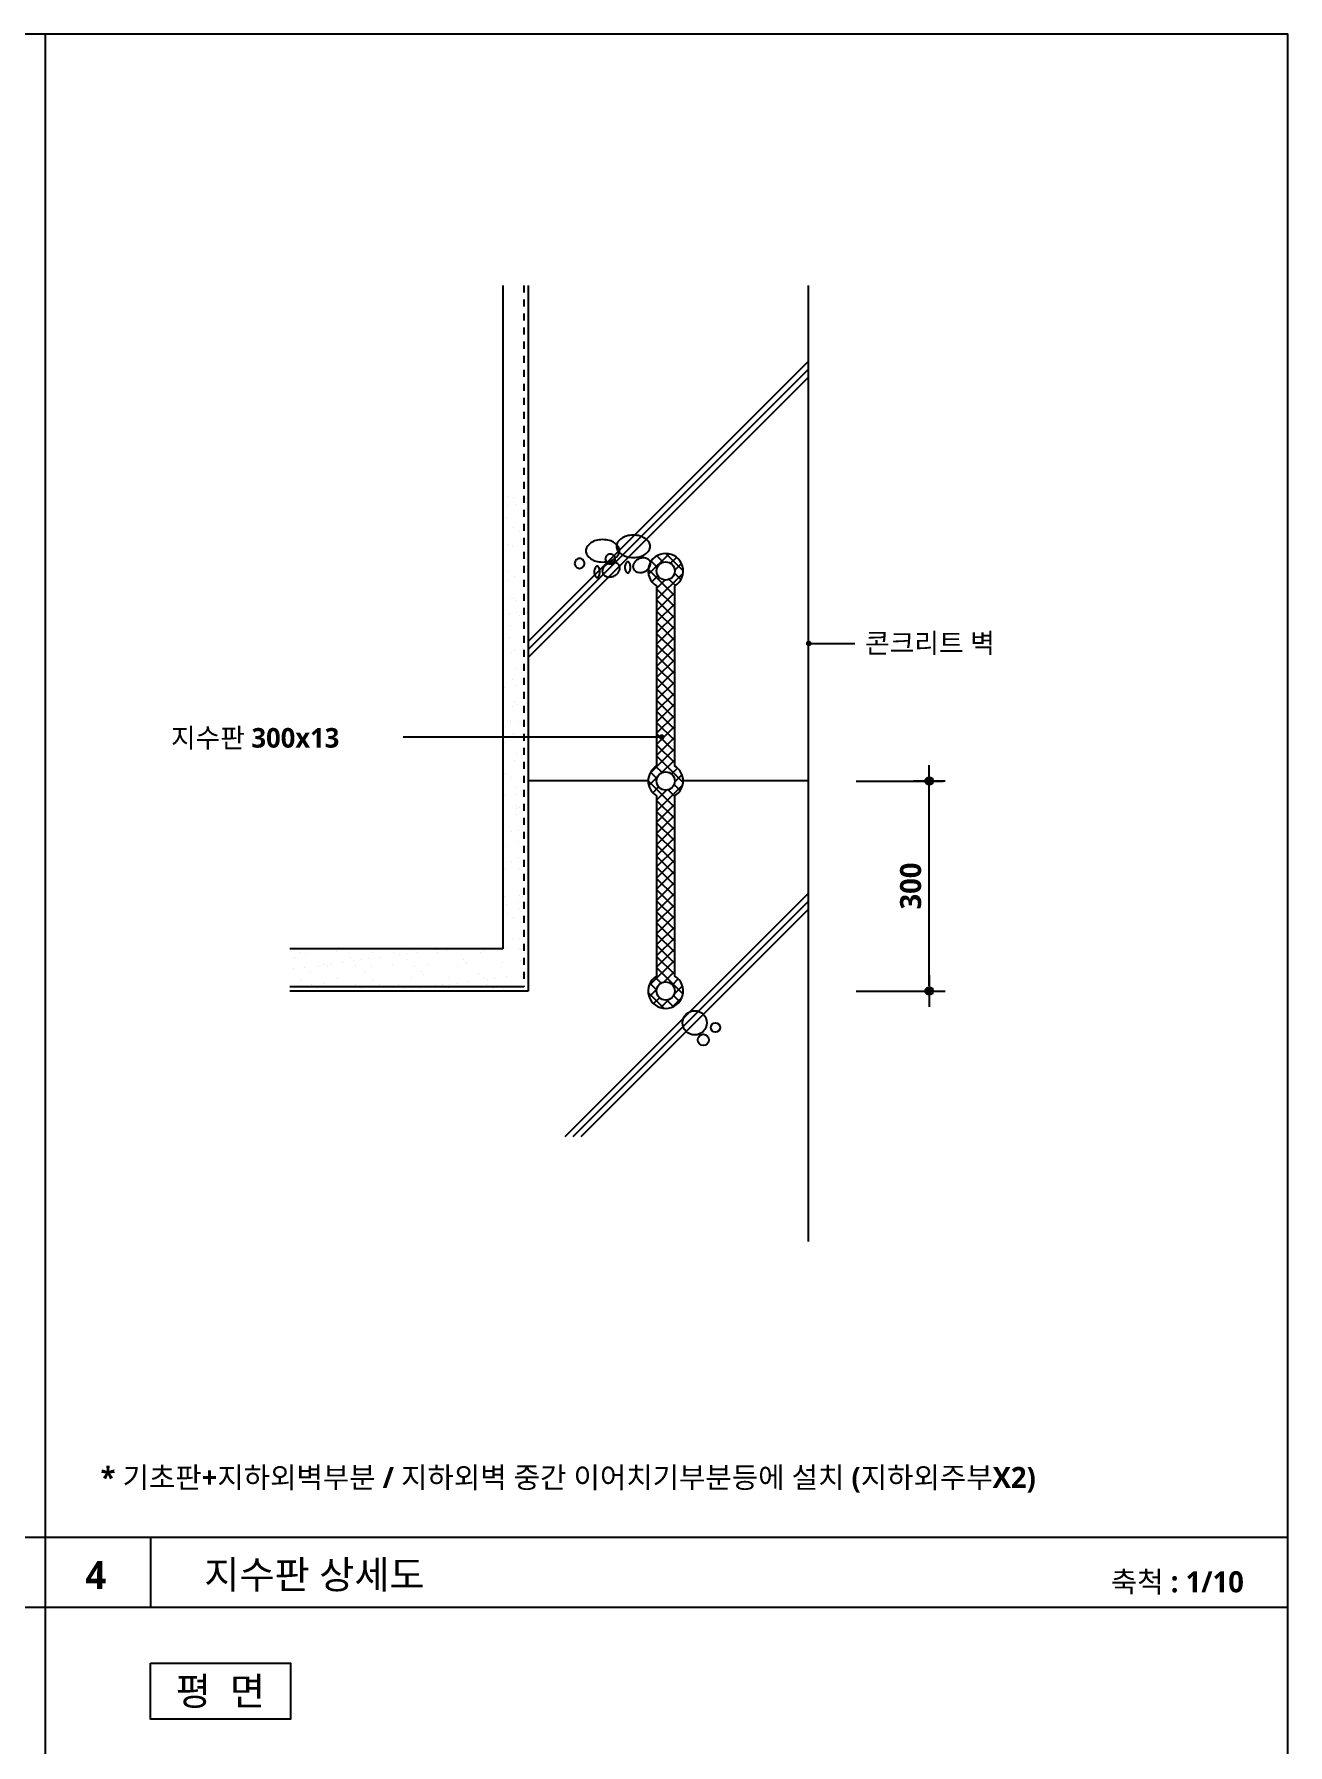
# Model space of a CAD drawing. Header units: millimetres. Extents: x 200 to 163856, y 0 to 163394.
# Drawn here: x 30705 to 32495, y 3297 to 5740 of the extents above; entities that cross this region are included whole.
import ezdxf
from ezdxf.enums import TextEntityAlignment as Align

# ---------------------------------------------------------------- set-up
doc = ezdxf.new("R2010")
doc.units = ezdxf.units.MM
doc.header["$LTSCALE"] = 10
doc.linetypes.add('HIDDEN', pattern=[2, 1, -1])
doc.layers.get('DEFPOINTS').update_dxf_attribs({"color": 181})
for name, color, linetype in [('A-ANNO-GRA1', 7, 'Continuous'), ('A-ANNO-TEXT1', 7, 'Continuous'), ('A-ST-AXIS-DIM', 7, 'Continuous'), ('DIM', 4, 'Continuous'), ('ELE', 8, 'Continuous'), ('FIN', 6, 'Continuous'), ('HAT', 5, 'Continuous'), ('LEADER', 7, 'Continuous'), ('MISC', 6, 'Continuous'), ('WALL', 3, 'Continuous')]:
    doc.layers.add(name, color=color, linetype=linetype)
doc.styles.add('2020음성 1차', font='')
doc.styles.get('2020음성 1차').set_extended_font_data('NanumGothic', bold=True)
doc.dimstyles.new('NDIM10', dxfattribs={"dimscale": 10, "dimtxt": 3, "dimasz": 0.75, "dimexe": 2, "dimexo": 2, "dimgap": 1, "dimtad": 1, "dimdec": 1, "dimdsep": 46, "dimtxsty": '2020음성 1차', "dimblk": 'Z_DOT', "dimcen": 3, "dimdle": 3, "dimclrd": 256, "dimclre": 256, "dimclrt": 3, "dimadec": 0, "dimazin": 0, "dimtfac": 1, "dimtdec": 1, "dimtix": 1, "dimtmove": 2, "dimatfit": 3, "dimfxl": 1, "dimtolj": 1, "dimtzin": 0, "dimlwd": -1, "dimlwe": -1, "dimarcsym": 0})

# ---------------------------------------------------------------- blocks, each defined once
blk = doc.blocks.new('*X2047')
at = {"color": 0}
for p, q in [((1656.9, 1322.8), (1671.6, 1337.5)), ((1663.2, 1327.8), (1658.8, 1332.2)), ((1667.5, 1331.5), (1663, 1336)), ((1681.7, 1325.3), (1669.3, 1337.7)), ((1672.7, 1330.7), (1677, 1334.9)), ((1675.7, 1307.4), (1656.7, 1326.4)), ((1659.4, 1317.4), (1663.7, 1321.7)), ((1662.7, 1304.7), (1681.6, 1323.6)), ((1680, 1319), (1675.5, 1323.5)), ((1675.7, 1325.7), (1680.5, 1330.5)), ((1662.7, 1312.7), (1668.7, 1318.7)), ((1675.7, 1299.5), (1662.7, 1312.5)), ((1662.7, 1296.8), (1675.7, 1309.8)), ((1676.2, 1314.9), (1671.8, 1319.2)), ((1675.7, 1291.5), (1662.7, 1304.5)), ((1662.7, 1288.8), (1675.7, 1301.8)), ((1675.7, 1283.5), (1662.7, 1296.5)), ((1662.7, 1280.9), (1675.7, 1293.9)), ((1675.7, 1275.6), (1662.7, 1288.6)), ((1662.7, 1272.9), (1675.7, 1285.9)), ((1675.7, 1267.6), (1662.7, 1280.6)), ((1662.7, 1264.9), (1675.7, 1277.9)), ((1675.7, 1259.7), (1662.7, 1272.7)), ((1662.7, 1257), (1675.7, 1270)), ((1675.7, 1251.7), (1662.7, 1264.7)), ((1662.7, 1249), (1675.7, 1262)), ((1675.7, 1243.8), (1662.7, 1256.8)), ((1662.7, 1241.1), (1675.7, 1254.1)), ((1675.7, 1235.8), (1662.7, 1248.8)), ((1662.7, 1233.1), (1675.7, 1246.1)), ((1675.7, 1227.9), (1662.7, 1240.9)), ((1662.7, 1225.2), (1675.7, 1238.2)), ((1675.7, 1219.9), (1662.7, 1232.9)), ((1662.7, 1217.2), (1675.7, 1230.2)), ((1675.7, 1212), (1662.7, 1225)), ((1662.7, 1209.3), (1675.7, 1222.3)), ((1675.7, 1204), (1662.7, 1217)), ((1662.7, 1201.3), (1675.7, 1214.3)), ((1657.9, 1180.6), (1675.7, 1198.4)), ((1675.7, 1196), (1662.7, 1209)), ((1662.7, 1193.4), (1675.7, 1206.4)), ((1675.7, 1188.1), (1662.7, 1201.1)), ((1666.7, 1181.2), (1662.3, 1185.6)), ((1681.7, 1174.2), (1662.7, 1193.1)), ((1666.2, 1181), (1675.7, 1190.4)), ((1675.7, 1156.3), (1656.7, 1175.3)), ((1657.1, 1171.9), (1663.4, 1178.2)), ((1662.9, 1177), (1658.4, 1181.5)), ((1673.4, 1180.2), (1677.6, 1184.4)), ((1675.7, 1174.5), (1680.9, 1179.7)), ((1660, 1166.8), (1664.2, 1171)), ((1662.7, 1153.6), (1681.3, 1172.2)), ((1662.7, 1161.5), (1669.9, 1168.7)), ((1675.7, 1148.3), (1662.7, 1161.3)), ((1675.7, 1164.2), (1671, 1168.9)), ((1679.6, 1168.3), (1675.2, 1172.7)), ((1662.7, 1145.6), (1675.7, 1158.6)), ((1675.7, 1140.4), (1662.7, 1153.4)), ((1662.7, 1137.7), (1675.7, 1150.7)), ((1675.7, 1132.4), (1662.7, 1145.4)), ((1662.7, 1129.7), (1675.7, 1142.7)), ((1675.7, 1124.5), (1662.7, 1137.5)), ((1662.7, 1121.8), (1675.7, 1134.8)), ((1675.7, 1116.5), (1662.7, 1129.5)), ((1662.7, 1113.8), (1675.7, 1126.8)), ((1675.7, 1108.5), (1662.7, 1121.5)), ((1662.7, 1105.8), (1675.7, 1118.8)), ((1675.7, 1100.6), (1662.7, 1113.6)), ((1662.7, 1097.9), (1675.7, 1110.9)), ((1675.7, 1092.6), (1662.7, 1105.6)), ((1662.7, 1089.9), (1675.7, 1102.9)), ((1675.7, 1084.7), (1662.7, 1097.7)), ((1662.7, 1082), (1675.7, 1095)), ((1675.7, 1076.7), (1662.7, 1089.7)), ((1662.7, 1074), (1675.7, 1087)), ((1675.7, 1068.8), (1662.7, 1081.8)), ((1662.7, 1066.1), (1675.7, 1079.1)), ((1675.7, 1060.8), (1662.7, 1073.8)), ((1662.7, 1058.1), (1675.7, 1071.1)), ((1675.7, 1052.9), (1662.7, 1065.9)), ((1662.7, 1050.2), (1675.7, 1063.2)), ((1675.7, 1044.9), (1662.7, 1057.9)), ((1662.7, 1042.2), (1675.7, 1055.2)), ((1657.2, 1028.8), (1675.7, 1047.3)), ((1675.7, 1036.9), (1662.7, 1049.9)), ((1681.5, 1023.2), (1662.7, 1042)), ((1668, 1031.6), (1675.7, 1039.3)), ((1657.4, 1021), (1662.8, 1026.4)), ((1662.7, 1026), (1658, 1030.8)), ((1665.9, 1030.8), (1661.6, 1035.1)), ((1674, 1029.6), (1678.2, 1033.9)), ((1675.3, 1023), (1681.1, 1028.8)), ((1668.1, 1012.7), (1656.7, 1024.1)), ((1660.5, 1016.2), (1664.8, 1020.4)), ((1665.5, 1013.2), (1671.4, 1019.1)), ((1674.8, 1014), (1670, 1018.7)), ((1673.9, 1013.6), (1680.8, 1020.5)), ((1679.1, 1017.6), (1674.8, 1021.9))]:
    blk.add_line(p, q, dxfattribs=at)
blk = doc.blocks.new('*X2048')
at = {"color": 0}
for p, q in [((1571.8, 1372.1), (1571.8, 1372.1)), ((1571.9, 1378.2), (1571.9, 1378.2)), ((1576, 1377.8), (1576, 1377.8)), ((1577, 1372.7), (1577, 1372.7)), ((1583, 1372.7), (1583, 1372.7)), ((1584.7, 1369.8), (1584.7, 1369.8)), ((1585.1, 1373.8), (1585.1, 1373.8)), ((1570.9, 1363.4), (1570.9, 1363.4)), ((1571.5, 1344.2), (1571.5, 1344.2)), ((1575.8, 1355.9), (1575.8, 1355.9)), ((1580, 1353.2), (1580, 1353.2)), ((1581, 1347.4), (1581, 1347.4)), ((1583.6, 1353.4), (1583.6, 1353.4)), ((1575.1, 1342.3), (1575.1, 1342.3)), ((1584.2, 1334.1), (1584.2, 1334.1)), ((1585, 1333.2), (1585, 1333.2)), ((1568.5, 1319.8), (1568.5, 1319.8)), ((1572.2, 1324.9), (1572.2, 1324.9)), ((1576.7, 1320.9), (1576.7, 1320.9)), ((1583.8, 1330.9), (1583.8, 1330.9)), ((1572.1, 1318.4), (1572.1, 1318.4)), ((1584.9, 1314.9), (1584.9, 1314.9)), ((1572.8, 1305.6), (1572.8, 1305.6)), ((1575.5, 1305.6), (1575.5, 1305.6)), ((1577.3, 1303.9), (1577.3, 1303.9)), ((1577.8, 1295.2), (1577.8, 1295.2)), ((1585.5, 1295.6), (1585.5, 1295.6)), ((1585.9, 1296.2), (1585.9, 1296.2)), ((1586, 1295.9), (1586, 1295.9)), ((1572.6, 1294.5), (1572.6, 1294.5)), ((1573.4, 1286.3), (1573.4, 1286.3)), ((1580.2, 1293.4), (1580.2, 1293.4)), ((1568.9, 1280.7), (1568.9, 1280.7)), ((1573.1, 1278), (1573.1, 1278)), ((1568.2, 1268), (1568.2, 1268)), ((1574.1, 1267.1), (1574.1, 1267.1)), ((1576.5, 1268.4), (1576.5, 1268.4)), ((1581.8, 1269.8), (1581.8, 1269.8)), ((1574.7, 1247.8), (1574.7, 1247.8)), ((1576.9, 1255.7), (1576.9, 1255.7)), ((1581.2, 1253), (1581.2, 1253)), ((1569.3, 1242.3), (1569.3, 1242.3)), ((1577.4, 1243.3), (1577.4, 1243.3)), ((1575.3, 1228.5), (1575.3, 1228.5)), ((1576.8, 1231.7), (1576.8, 1231.7)), ((1578.7, 1230), (1578.7, 1230)), ((1585, 1230.6), (1585, 1230.6)), ((1573.3, 1218.2), (1573.3, 1218.2)), ((1573.3, 1216.9), (1573.3, 1216.9)), ((1578.5, 1217.6), (1578.5, 1217.6)), ((1569.1, 1202.5), (1569.1, 1202.5)), ((1576, 1209.3), (1576, 1209.3)), ((1568.9, 1190.4), (1568.9, 1190.4)), ((1576.6, 1190), (1576.6, 1190)), ((1577.8, 1194.5), (1577.8, 1194.5)), ((1581.3, 1193.2), (1581.3, 1193.2)), ((1582.5, 1192.2), (1582.5, 1192.2)), ((1570, 1180.5), (1570, 1180.5)), ((1574.2, 1177.8), (1574.2, 1177.8)), ((1568.3, 1166.9), (1568.3, 1166.9)), ((1570, 1164.7), (1570, 1164.7)), ((1577.2, 1170.7), (1577.2, 1170.7)), ((1578.1, 1165.8), (1578.1, 1165.8)), ((1577.8, 1151.5), (1577.8, 1151.5)), ((1578.1, 1155.5), (1578.1, 1155.5)), ((1578.2, 1157.8), (1578.2, 1157.8)), ((1580.1, 1156.1), (1580.1, 1156.1)), ((1582.3, 1152.8), (1582.3, 1152.8)), ((1574, 1139.3), (1574, 1139.3)), ((1579.2, 1140), (1579.2, 1140)), ((1568.6, 1130.2), (1568.6, 1130.2)), ((1570.5, 1128.6), (1570.5, 1128.6)), ((1578.5, 1132.2), (1578.5, 1132.2)), ((1569.7, 1112.9), (1569.7, 1112.9)), ((1574.4, 1118), (1574.4, 1118)), ((1579.1, 1112.9), (1579.1, 1112.9)), ((1579.2, 1120.6), (1579.2, 1120.6)), ((1583.3, 1114.6), (1583.3, 1114.6)), ((1569.6, 1093), (1569.6, 1093)), ((1578.9, 1088.2), (1578.9, 1088.2)), ((1579.7, 1093.7), (1579.7, 1093.7)), ((1582.5, 1093), (1582.5, 1093)), ((1570.8, 1087.1), (1570.8, 1087.1)), ((1571.2, 1080.3), (1571.2, 1080.3)), ((1575.4, 1077.6), (1575.4, 1077.6)), ((1579.6, 1083.9), (1579.6, 1083.9)), ((1581.4, 1082.2), (1581.4, 1082.2)), ((1580.4, 1074.4), (1580.4, 1074.4)), ((1423.5, 1052.8), (1423.5, 1052.8)), ((1423.6, 1054.9), (1423.6, 1054.9)), ((1427.8, 1052.3), (1427.8, 1052.3)), ((1449.6, 1053.1), (1449.6, 1053.1)), ((1454.7, 1055), (1454.7, 1055)), ((1458.9, 1052.3), (1458.9, 1052.3)), ((1475.2, 1053), (1475.2, 1053)), ((1485.8, 1055.1), (1485.8, 1055.1)), ((1490.1, 1052.4), (1490.1, 1052.4)), ((1494, 1051.1), (1494, 1051.1)), ((1499.2, 1051.8), (1499.2, 1051.8)), ((1502.2, 1053.9), (1502.2, 1053.9)), ((1507.4, 1052.9), (1507.4, 1052.9)), ((1517, 1055.1), (1517, 1055.1)), ((1520.9, 1054.7), (1520.9, 1054.7)), ((1521.2, 1052.4), (1521.2, 1052.4)), ((1528.4, 1054.3), (1528.4, 1054.3)), ((1548.1, 1055.2), (1548.1, 1055.2)), ((1552.3, 1052.5), (1552.3, 1052.5)), ((1554, 1054.2), (1554, 1054.2)), ((1570, 1056.3), (1570, 1056.3)), ((1571.9, 1054.7), (1571.9, 1054.7)), ((1574.8, 1061.7), (1574.8, 1061.7)), ((1579.3, 1055.2), (1579.3, 1055.2)), ((1580, 1062.4), (1580, 1062.4)), ((1581, 1055.1), (1581, 1055.1)), ((1583.5, 1052.5), (1583.5, 1052.5)), ((1418.5, 1041.2), (1418.5, 1041.2)), ((1419.3, 1049.1), (1419.3, 1049.1)), ((1426.6, 1042.2), (1426.6, 1042.2)), ((1429.3, 1040), (1429.3, 1040)), ((1436.2, 1042.7), (1436.2, 1042.7)), ((1440.2, 1044), (1440.2, 1044)), ((1443, 1042.6), (1443, 1042.6)), ((1445.4, 1044.7), (1445.4, 1044.7)), ((1453.5, 1045.8), (1453.5, 1045.8)), ((1459.3, 1048.8), (1459.3, 1048.8)), ((1461.2, 1047.1), (1461.2, 1047.1)), ((1463.2, 1043.7), (1463.2, 1043.7)), ((1467.1, 1047.6), (1467.1, 1047.6)), ((1469.9, 1039.1), (1469.9, 1039.1)), ((1472.3, 1048.3), (1472.3, 1048.3)), ((1474.1, 1042.6), (1474.1, 1042.6)), ((1480.4, 1049.3), (1480.4, 1049.3)), ((1489.3, 1044.1), (1489.3, 1044.1)), ((1499.9, 1047.9), (1499.9, 1047.9)), ((1505.2, 1042.7), (1505.2, 1042.7)), ((1509.9, 1038.8), (1509.9, 1038.8)), ((1514.9, 1043.9), (1514.9, 1043.9)), ((1536.4, 1042.8), (1536.4, 1042.8)), ((1540, 1047.6), (1540, 1047.6)), ((1541.8, 1045.9), (1541.8, 1045.9)), ((1541.9, 1044.9), (1541.9, 1044.9)), ((1567.5, 1042.8), (1567.5, 1042.8)), ((1568.1, 1045.2), (1568.1, 1045.2)), ((1580.6, 1046.7), (1580.6, 1046.7)), ((1424.1, 1033.5), (1424.1, 1033.5)), ((1431.1, 1038.3), (1431.1, 1038.3)), ((1431.6, 1029.9), (1431.6, 1029.9)), ((1435.9, 1027.2), (1435.9, 1027.2)), ((1439.8, 1030.4), (1439.8, 1030.4)), ((1450.3, 1033.8), (1450.3, 1033.8)), ((1462.8, 1030), (1462.8, 1030)), ((1467, 1027.3), (1467, 1027.3)), ((1475.9, 1033.7), (1475.9, 1033.7)), ((1479.8, 1030), (1479.8, 1030)), ((1481.7, 1028.3), (1481.7, 1028.3)), ((1493.9, 1030), (1493.9, 1030)), ((1498.1, 1027.3), (1498.1, 1027.3)), ((1502.9, 1034.7), (1502.9, 1034.7)), ((1503.2, 1026.4), (1503.2, 1026.4)), ((1508.4, 1027.1), (1508.4, 1027.1)), ((1511.7, 1037.1), (1511.7, 1037.1)), ((1516.6, 1028.2), (1516.6, 1028.2)), ((1520.4, 1029.1), (1520.4, 1029.1)), ((1525.1, 1030.1), (1525.1, 1030.1)), ((1529, 1035), (1529, 1035)), ((1529.3, 1027.4), (1529.3, 1027.4)), ((1530.2, 1030), (1530.2, 1030)), ((1535.4, 1030.7), (1535.4, 1030.7)), ((1543.5, 1031.7), (1543.5, 1031.7)), ((1550.5, 1037.9), (1550.5, 1037.9)), ((1554.6, 1034.9), (1554.6, 1034.9)), ((1556.2, 1030.1), (1556.2, 1030.1)), ((1557.1, 1033.5), (1557.1, 1033.5)), ((1560.4, 1027.4), (1560.4, 1027.4)), ((1560.5, 1028.8), (1560.5, 1028.8)), ((1562.3, 1034.2), (1562.3, 1034.2)), ((1562.3, 1027.1), (1562.3, 1027.1)), ((1570.4, 1035.3), (1570.4, 1035.3)), ((1581.6, 1035.9), (1581.6, 1035.9)), ((1584, 1037.1), (1584, 1037.1)), ((1542.6, 1025.6), (1542.6, 1025.6)), ((1568.7, 1026), (1568.7, 1026))]:
    blk.add_line(p, q, dxfattribs=at)
blk = doc.blocks.new('Z_DOT')
at = {"layer": 'DIM', "color": 0}
for p, q in [((-3, 0), (3, 0)), ((0, -3), (0, 3))]:
    blk.add_line(p, q, dxfattribs=at)
for radius in [0.75, 0.375]:
    blk.add_circle((0, 0), radius, dxfattribs=at)
blk = doc.blocks.new('*D9494')
at = {"layer": 'A-ST-AXIS-DIM'}
for p, q in [((31879, 4673.3), (32003.2, 4673.3)), ((31983.2, 4380.8), (31983.2, 4665.8)), ((31879, 4373.3), (32003.2, 4373.3))]:
    blk.add_line(p, q, dxfattribs=at)
at = {"layer": 'DEFPOINTS', "color": 0}
for p in [(31859, 4673.3), (31983.2, 4673.3), (31859, 4373.3)]:
    blk.add_point(p, dxfattribs=at)
at = {"layer": 'A-ST-AXIS-DIM', "linetype": 'ByBlock', "xscale": 7.5, "yscale": 7.5, "zscale": 7.5}
for p, rotation in [((31983.2, 4673.3), 90), ((31983.2, 4373.3), 270)]:
    blk.add_blockref('Z_DOT', p, dxfattribs=dict(at, rotation=rotation))
at = {"layer": 'A-ST-AXIS-DIM', "color": 3, "insert": (31956.7, 4523.3), "char_height": 30, "attachment_point": 5, "rotation": 90, "style": '2020음성 1차'}
blk.add_mtext('\\A1;300', dxfattribs=at)

msp = doc.modelspace()

# ---------------------------------------------------------------- linework, layer by layer
at = {"layer": 'A-ANNO-GRA1'}
for p, q in [((30721.22405, 5740), (30721.22405, 200)), ((25400, 3593.33333), (32494.9654, 3593.33333)), ((30871.22405, 3593.33333), (30871.22405, 3493.33333)), ((25400, 3493.33333), (32494.9654, 3493.33333))]:
    msp.add_line(p, q, dxfattribs=at)
at = {"layer": 'A-ANNO-TEXT1'}
msp.add_lwpolyline([(30871.22405, 3413.33333), (31071.22405, 3413.33333), (31071.22405, 3333.33333), (30871.22405, 3333.33333)], close=True, dxfattribs=at)
at = {"layer": 'DEFPOINTS'}
msp.add_lwpolyline([(25400, 200), (32494.9654, 200), (32494.9654, 5740), (25400, 5740)], close=True, dxfattribs=at)
at = {"layer": 'ELE', "linetype": 'HIDDEN'}
msp.add_line((31404.33282, 5380.84144), (31404.33282, 4379.34798), dxfattribs=at)
at = {"layer": 'FIN'}
for p, q in [((31374.33282, 5380.84144), (31374.33282, 4433.34798)), ((31374.33282, 4433.34798), (31070.16561, 4433.34798))]:
    msp.add_line(p, q, dxfattribs=at)
at = {"layer": 'HAT'}
for p, q in [((31410.33282, 4872.44875), (31810.33282, 5272.44875)), ((31410.33282, 4861.13504), (31810.33282, 5261.13504)), ((31410.33282, 4849.82133), (31810.33282, 5249.82133)), ((31463.46351, 4165.76107), (31810.33282, 4512.63039)), ((31474.77722, 4165.76107), (31810.33282, 4501.31668)), ((31486.09093, 4165.76107), (31810.33282, 4490.00297)), ((31404.33282, 4379.34798), (31070.16561, 4379.34798))]:
    msp.add_line(p, q, dxfattribs=at)
for points in [[(31516.92325, 4986.05856, 0.0674578731), (31526.4704, 4987.3525, 0.0798115524), (31533.89005, 4990.74372, 0.1071181719), (31539.27765, 4996.30675, 0.1398912218), (31540.91793, 5002.05472, 0.1398912218), (31539.27765, 5007.80269, 0.1071181719), (31533.89005, 5013.36571, 0.0798115524), (31526.4704, 5016.75693, 0.0674578731), (31516.92325, 5018.05088, 0.0674578731), (31507.3761, 5016.75693, 0.0798115524), (31499.95645, 5013.36571, 0.1071181719), (31494.56885, 5007.80269, 0.1398912218), (31492.92857, 5002.05472, 0.1398912218), (31494.56885, 4996.30675, 0.1071181719), (31499.95645, 4990.74372, 0.0798115524), (31507.3761, 4987.3525, 0.0674578731)], [(31560.67534, 4992.49783, 0.0674578731), (31570.22249, 4993.79178, 0.0798115524), (31577.64214, 4997.183, 0.1071181719), (31583.02973, 5002.74603, 0.1398912218), (31584.67001, 5008.49399, 0.1398912218), (31583.02973, 5014.24196, 0.1071181719), (31577.64214, 5019.80499, 0.0798115524), (31570.22249, 5023.19621, 0.0674578731), (31560.67534, 5024.49016, 0.0674578731), (31551.12819, 5023.19621, 0.0798115524), (31543.70854, 5019.80499, 0.1071181719), (31538.32094, 5014.24196, 0.1398912218), (31536.68066, 5008.49399, 0.1398912218), (31538.32094, 5002.74603, 0.1071181719), (31543.70854, 4997.183, 0.0798115524), (31551.12819, 4993.79178, 0.0674578731)], [(31476.93212, 4984.05904, 0.0984914034), (31477.46485, 4981.38085, 0.0984914034), (31478.98192, 4979.11039, 0.0984914034), (31481.25238, 4977.59331, 0.0984914034), (31483.93057, 4977.06059, 0.0984914034), (31486.60876, 4977.59331, 0.0984914034), (31488.87922, 4979.11039, 0.0984914034), (31490.39629, 4981.38085, 0.0984914034), (31490.92902, 4984.05904, 0.0984914034), (31490.39629, 4986.73723, 0.0984914034), (31488.87922, 4989.00769, 0.0984914034), (31486.60876, 4990.52476, 0.0984914034), (31483.93057, 4991.05748, 0.0984914034), (31481.25238, 4990.52476, 0.0984914034), (31478.98192, 4989.00769, 0.0984914034), (31477.46485, 4986.73723, 0.0984914034)], [(31532.9197, 4966.06335, 0.0761653604), (31537.27976, 4968.85966, 0.0862806181), (31540.14659, 4972.43136, 0.1059207334), (31541.42223, 4976.65725, 0.1257422532), (31540.79744, 4980.33989, 0.1257422532), (31538.48257, 4983.27138, 0.1059207334), (31534.49099, 4985.15623, 0.0862806181), (31529.91875, 4985.42162, 0.0761653604), (31524.92148, 4984.05904, 0.0761653604), (31520.56142, 4981.26273, 0.0862806181), (31517.69459, 4977.69103, 0.1059207334), (31516.41894, 4973.46514, 0.1257422532), (31517.04374, 4969.7825, 0.1257422532), (31519.35861, 4966.85101, 0.1059207334), (31523.35019, 4964.96616, 0.0862806181), (31527.92242, 4964.70077, 0.0761653604)], [(31520.68421, 4990.49831, 0.0984914034), (31521.21693, 4987.82012, 0.0984914034), (31522.734, 4985.54966, 0.0984914034), (31525.00446, 4984.03259, 0.0984914034), (31527.68265, 4983.49986, 0.0984914034), (31530.36084, 4984.03259, 0.0984914034), (31532.6313, 4985.54966, 0.0984914034), (31534.14838, 4987.82012, 0.0984914034), (31534.6811, 4990.49831, 0.0984914034), (31534.14838, 4993.1765, 0.0984914034), (31532.6313, 4995.44696, 0.0984914034), (31530.36084, 4996.96403, 0.0984914034), (31527.68265, 4997.49676, 0.0984914034), (31525.00446, 4996.96403, 0.0984914034), (31522.734, 4995.44696, 0.0984914034), (31521.21693, 4993.1765, 0.0984914034)], [(31548.678, 4978.50119, 0.051099299), (31549.00945, 4975.26646, 0.0649481017), (31549.84931, 4972.84559, 0.1042029418), (31551.32238, 4970.99122, 0.1747045212), (31552.67711, 4970.50296, 0.1747045212), (31554.03184, 4970.99122, 0.1042029418), (31555.50491, 4972.84559, 0.0649481017), (31556.34477, 4975.26646, 0.051099299), (31556.67622, 4978.50119, 0.051099299), (31556.34477, 4981.73592, 0.0649481017), (31555.50491, 4984.15679, 0.1042029418), (31554.03184, 4986.01116, 0.1747045212), (31552.67711, 4986.49941, 0.1747045212), (31551.32238, 4986.01116, 0.1042029418), (31549.84931, 4984.15679, 0.0649481017), (31549.00945, 4981.73592, 0.051099299)], [(31576.67179, 4972.50263, 0.0761653604), (31581.03184, 4975.29894, 0.0862806181), (31583.89868, 4978.87064, 0.1059207334), (31585.17432, 4983.09652, 0.1257422532), (31584.54952, 4986.77916, 0.1257422532), (31582.23465, 4989.71065, 0.1059207334), (31578.24308, 4991.5955, 0.0862806181), (31573.67084, 4991.86089, 0.0761653604), (31568.67356, 4990.49831, 0.0761653604), (31564.31351, 4987.702, 0.0862806181), (31561.44668, 4984.1303, 0.1059207334), (31560.17103, 4979.90442, 0.1257422532), (31560.79583, 4976.22177, 0.1257422532), (31563.1107, 4973.29029, 0.1059207334), (31567.10228, 4971.40543, 0.0862806181), (31571.67451, 4971.14005, 0.0761653604)], [(31504.92591, 4972.06191, 0.051099299), (31505.25736, 4968.82718, 0.0649481017), (31506.09722, 4966.40631, 0.1042029418), (31507.5703, 4964.55194, 0.1747045212), (31508.92502, 4964.06369, 0.1747045212), (31510.27975, 4964.55194, 0.1042029418), (31511.75282, 4966.40631, 0.0649481017), (31512.59269, 4968.82718, 0.051099299), (31512.92414, 4972.06191, 0.051099299), (31512.59269, 4975.29664, 0.0649481017), (31511.75282, 4977.71751, 0.1042029418), (31510.27975, 4979.57188, 0.1747045212), (31508.92502, 4980.06014, 0.1747045212), (31507.5703, 4979.57188, 0.1042029418), (31506.09722, 4977.71751, 0.0649481017), (31505.25736, 4975.29664, 0.051099299)]]:
    msp.add_lwpolyline(points, format="xyb", close=True, dxfattribs=at)
for centre, radius in [((31648.21187, 4327.88202), 17.27016), ((31677.94727, 4321.24304), 6.64238), ((31660.67711, 4303.53108), 7.97084)]:
    msp.add_circle(centre, radius, dxfattribs=at)
at = {"layer": 'LEADER'}
for p, q in [((31811.11359, 4869.77597), (31877.01717, 4869.77597)), ((31601.2219, 4736.10223), (31232.15382, 4736.10223))]:
    msp.add_line(p, q, dxfattribs=at)
at = {"layer": 'LEADER', "const_width": 4}
for points in [[(31809.11359, 4869.77597, 1), (31813.11359, 4869.77597, 1)], [(31599.2219, 4736.10223, 1), (31603.2219, 4736.10223, 1)]]:
    msp.add_lwpolyline(points, format="xyb", close=True, dxfattribs=at)
at = {"layer": 'MISC'}
msp.add_lwpolyline([(31619.82809, 4951.99383, 3.5657043465), (31593.82809, 4951.99383), (31593.82809, 4694.70214, 0.5619514869), (31593.82809, 4651.99383), (31593.82809, 4394.70214, 3.5657043465), (31619.82809, 4394.70214), (31619.82809, 4651.99383, 0.5619514869), (31619.82809, 4694.70214)], format="xyb", close=True, dxfattribs=at)
for centre in [(31606.82809, 4973.34798), (31606.82809, 4673.34798), (31606.82809, 4373.34798)]:
    msp.add_circle(centre, 13, dxfattribs=at)
at = {"layer": 'WALL'}
for p, q in [((31410.33282, 5380.84144), (31410.33282, 4373.34798)), ((31810.33282, 5380.84144), (31810.33282, 4015.76107)), ((31581.82809, 4673.34798), (31410.33282, 4673.34798)), ((31810.33282, 4673.34798), (31631.82809, 4673.34798)), ((31410.33282, 4373.34798), (31070.16561, 4373.34798))]:
    msp.add_line(p, q, dxfattribs=at)

# ---------------------------------------------------------------- block references
at = {"layer": 'HAT', "xscale": 2, "yscale": 2, "zscale": 2}
for name, p in [('*X2048', (28238.15654, 2322.9607)), ('*X2047', (28268.44286, 2322.9607))]:
    msp.add_blockref(name, p, dxfattribs=at)

# ---------------------------------------------------------------- texts
at = {"layer": 'A-ANNO-TEXT1', "style": '2020음성 1차'}
for s, height, p in [('콘크리트 벽', 28, (31891.50715, 4856.24619)), ('지수판 300x13', 28, (30900.69503, 4720.97071)), ('* 기초판+지하외벽부분 / 지하외벽 중간 이어치기부분등에 설치 (지하외주부X2)', 30, (30800.08513, 3663.57683))]:
    msp.add_text(s, height=height, dxfattribs=at).set_placement(p)
at = {"layer": 'A-ANNO-TEXT1', "linetype": 'Continuous', "style": '2020음성 1차'}
for s, height, p in [('4', 40, (30778.42965, 3519.16059)), ('지수판 상세도', 40, (30948.08396, 3519.69316)), ('축척 : 1/10', 30, (32242.36889, 3514.45979))]:
    msp.add_text(s, height=height, dxfattribs=at).set_placement(p)
at = {"layer": 'A-ANNO-TEXT1', "style": '2020음성 1차'}
msp.add_text('평  면', height=40, dxfattribs=at).set_placement((30971.22405, 3373.33333), align=Align.MIDDLE_CENTER)

# ---------------------------------------------------------------- dimensions: what is measured, and where the dimension line sits
at = {"layer": 'A-ST-AXIS-DIM'}
dim = msp.add_linear_dim(base=(31983.23108, 4673.34798), p1=(31859.02369, 4373.34798), p2=(31859.02369, 4673.34798), angle=90, dimstyle='NDIM10', override={"dimtxsty": '2020음성 1차'}, dxfattribs=at)
dim.commit()
dim.dimension.update_dxf_attribs({"geometry": '*D9494', "text_midpoint": (31956.67568, 4523.34798)})

doc.saveas('drawing.dxf')
